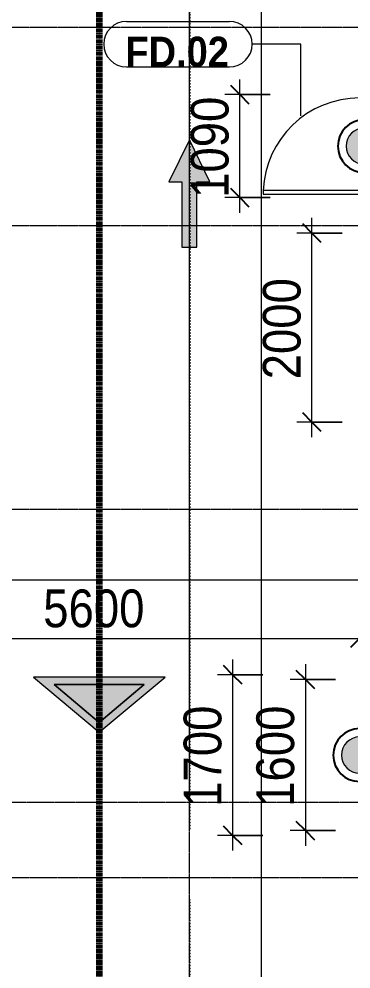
# Model space of a CAD drawing. Header units: millimetres. Extents: x 25998 to 252958, y -15958 to 83425.
# Drawn here: x 40849 to 44361, y 43574 to 53627 of the extents above; entities that cross this region are included whole.
import ezdxf

# ---------------------------------------------------------------- set-up
doc = ezdxf.new("R2010")
doc.units = ezdxf.units.MM
for name, pattern in [('1 NÉT CALL OUT', [6, 3, -3]), ('Dash 1_16_', [3.175, 1.5875, -1.5875]), ('Dash Dot 3_16_', [7.9375, 4.7625, -1.5875, 0, -1.5875]), ('Grid Line', [22.225, 12.7, -3.175, 3.175, -3.175])]:
    doc.linetypes.add(name, pattern=pattern)
for name, color, linetype, lineweight in [('A-ANNO-DIMS', 211, 'Continuous', 9), ('A-ANNO-DIMS-160', 211, 'Continuous', 9), ('A-ANNO-NOTE', 131, 'Continuous', 9), ('A-ANNO-NOTE-1', 131, 'Continuous', 25), ('A-DETL-1', 90, 'Dash 1_16_', 25), ('A-DETL-2', 90, '1 NÉT CALL OUT', 100), ('A-DETL-GENF-2', 1, 'Continuous', 9), ('A-DOOR-1', 1, 'Continuous', 9), ('A-DOOR-FRAM-1', 1, 'Continuous', 9), ('A-DOOR-IDEN', 31, 'Continuous', 9), ('G-ANNO-SYMB-1', 111, 'Dash Dot 3_16_', 18), ('S-GRID-1', 1, 'Grid Line', 9)]:
    doc.layers.add(name, color=color, linetype=linetype, lineweight=lineweight)
doc.styles.add('Arial_B', font='arialbd_0.ttf', dxfattribs={"width": 0.9, "height": 320})
doc.styles.add('UTM Avo', font='UTM Avo.ttf', dxfattribs={"width": 0.9, "height": 400})
doc.dimstyles.new('1_Dim_chi_tiet_2_5', dxfattribs={"dimscale": 304.8, "dimtxt": 399.720379, "dimasz": 0.629921, "dimexe": 0.524934, "dimexo": 0.0625, "dimgap": 0.052493, "dimtad": 1, "dimdec": 0, "dimrnd": 5, "dimzin": 0, "dimdsep": 46, "dimtxsty": 'UTM Avo', "dimblk1": 'OBLIQUE', "dimblk2": 'OBLIQUE', "dimsah": 1, "dimcen": 0.09, "dimdle": 0.524934, "dimazin": 0, "dimtfac": 1, "dimtdec": 4, "dimtix": 1, "dimtmove": 0, "dimatfit": 3, "dimfxl": 1.049869, "dimfxlon": 1, "dimtvp": 1, "dimtolj": 1, "dimtzin": 0, "dimarcsym": 2})

# ---------------------------------------------------------------- blocks, each defined once
blk = doc.blocks.new('FD_02 - FD_03 - FD_02-KY THUAT-1000x2200mm-2441165-TKCS_MB TẦNG HẦM')
at = {"layer": 'A-DETL-GENF-2'}
for p, q in [((510, -50), (470, -50)), ((470, -50), (470, -1070)), ((510, -1070), (510, -50)), ((470, -1070), (510, -1070))]:
    blk.add_line(p, q, dxfattribs=at)
blk.add_arc((510, -50), 1020, 180, 267.7525, dxfattribs=at)
at = {"layer": 'A-DOOR-FRAM-1'}
for p, q in [((-545, 50), (-500, 50)), ((-545, -50), (-545, 50)), ((-500, 50), (-500, -10)), ((500, 50), (545, 50)), ((500, -10), (500, 50)), ((545, 50), (545, -50)), ((-510, -50), (-545, -50)), ((-500, -10), (-510, -10)), ((-510, -10), (-510, -50)), ((510, -10), (500, -10)), ((510, -50), (510, -10)), ((545, -50), (510, -50))]:
    blk.add_line(p, q, dxfattribs=at)
blk = doc.blocks.new('MUI TEN - Moc lat gach-622134-TKCS_MB TẦNG HẦM')
at = {"layer": 'A-ANNO-NOTE'}
blk.add_hatch(color=256, dxfattribs=at).paths.add_polyline_path([(-0.511, 2.7), (-1.367, 2.7), (-0.011, 5.48), (1.345, 2.7), (0.489, 2.7), (0.489, -1.628), (-0.511, -1.628)])
for p, q in [((-0.011, 5.48), (-1.367, 2.7)), ((1.345, 2.7), (-0.011, 5.48)), ((-1.367, 2.7), (-0.511, 2.7)), ((-0.511, 2.7), (-0.511, -1.628)), ((-0.011, -1.298), (-0.011, 2.7)), ((0.489, -1.628), (0.489, 2.7)), ((0.489, 2.7), (1.345, 2.7)), ((-0.511, -1.628), (0.489, -1.628))]:
    blk.add_line(p, q, dxfattribs=at)
blk = doc.blocks.new('DIMBLOCK2-TKCS_MB TẦNG HẦM')
at = {"layer": 'A-ANNO-DIMS-160'}
for p, q in [((43186, 51577), (43186, 52987)), ((43506, 52827), (43026, 52827)), ((43186, 52827), (43506, 52827)), ((43506, 51737), (43026, 51737)), ((43186, 51737), (43506, 51737))]:
    blk.add_line(p, q, dxfattribs=at)
at = {"layer": 'A-ANNO-DIMS-160', "lineweight": 25}
for p, q in [((43186, 52827), (43090, 52923)), ((43186, 52827), (43282, 52731)), ((43186, 51737), (43090, 51833)), ((43186, 51737), (43282, 51641))]:
    blk.add_line(p, q, dxfattribs=at)
at = {"layer": 'A-ANNO-DIMS-160', "color": 0, "insert": (42666, 51734), "char_height": 400, "width": 1314.64, "attachment_point": 1, "rotation": 90, "line_spacing_factor": 1.110334, "style": 'UTM Avo'}
blk.add_mtext('1090', dxfattribs=at)
blk = doc.blocks.new('_Oblique')
at = {"color": 0, "linetype": 'ByBlock', "lineweight": -2}
blk.add_line((-0.5, -0.5), (0.5, 0.5), dxfattribs=at)
blk = doc.blocks.new('DIMBLOCK3-TKCS_MB TẦNG HẦM')
at = {"layer": 'A-ANNO-DIMS-160'}
for p, q in [((43109, 46848), (43109, 44828)), ((43429, 46688), (42949, 46688)), ((43109, 46688), (43429, 46688)), ((43429, 44988), (42949, 44988)), ((43109, 44988), (43429, 44988))]:
    blk.add_line(p, q, dxfattribs=at)
at = {"layer": 'A-ANNO-DIMS-160', "lineweight": 25}
for p, q in [((43109, 46688), (43013, 46784)), ((43109, 46688), (43205, 46592)), ((43109, 44988), (43013, 45084)), ((43109, 44988), (43205, 44892))]:
    blk.add_line(p, q, dxfattribs=at)
at = {"layer": 'A-ANNO-DIMS-160', "color": 0, "insert": (42590, 45290), "char_height": 400, "width": 1314.64, "attachment_point": 1, "rotation": 90, "line_spacing_factor": 1.110334, "style": 'UTM Avo'}
blk.add_mtext('1700', dxfattribs=at)
blk = doc.blocks.new('DIMBLOCK13-TKCS_MB TẦNG HẦM')
at = {"layer": 'A-ANNO-DIMS-160'}
for p, q in [((43879, 46798), (43879, 44878)), ((44199, 46638), (43719, 46638)), ((43879, 46638), (44199, 46638)), ((44199, 45038), (43719, 45038)), ((43879, 45038), (44199, 45038))]:
    blk.add_line(p, q, dxfattribs=at)
at = {"layer": 'A-ANNO-DIMS-160', "lineweight": 25}
for p, q in [((43879, 46638), (43783, 46734)), ((43879, 46638), (43975, 46542)), ((43879, 45038), (43783, 45134)), ((43879, 45038), (43975, 44942))]:
    blk.add_line(p, q, dxfattribs=at)
at = {"layer": 'A-ANNO-DIMS-160', "color": 0, "insert": (43360, 45290), "char_height": 400, "width": 1314.64, "attachment_point": 1, "rotation": 90, "line_spacing_factor": 1.110334, "style": 'UTM Avo'}
blk.add_mtext('1600', dxfattribs=at)
blk = doc.blocks.new('DIMBLOCK20-TKCS_MB TẦNG HẦM')
at = {"layer": 'A-ANNO-DIMS-160'}
for p, q in [((38853, 47391), (38853, 46911)), ((38853, 47071), (38853, 47391)), ((44453, 47391), (44453, 46911)), ((44453, 47071), (44453, 47391)), ((38693, 47071), (44613, 47071))]:
    blk.add_line(p, q, dxfattribs=at)
at = {"layer": 'A-ANNO-DIMS-160', "lineweight": 25}
for p, q in [((38853, 47071), (38949, 47167)), ((44453, 47071), (44549, 47167)), ((38853, 47071), (38757, 46975)), ((44453, 47071), (44357, 46975))]:
    blk.add_line(p, q, dxfattribs=at)
at = {"layer": 'A-ANNO-DIMS-160', "color": 0, "insert": (41105, 47590), "char_height": 400, "width": 1314.64, "attachment_point": 1, "line_spacing_factor": 1.110334, "style": 'UTM Avo'}
blk.add_mtext('5600', dxfattribs=at)
blk = doc.blocks.new('HDNDCT_GHI CHÚ CỬA CHỐNG CHÁY EI60 - HDNDCT_GHI CHÚ CỬA CHỐNG CHÁY EI60-1614697-TKCS_MB TẦNG HẦM')
at = {"layer": 'A-ANNO-NOTE'}
h = blk.add_hatch(color=256, dxfattribs=at)
edge = h.paths.add_edge_path()
edge.add_arc((0, 0), 1.2, 0, 180)
edge.add_arc((0, 0), 1.2, 180, 360)
for radius, start, end in [(1.75, 360, 180), (1.2, 360, 180), (1.2, 180, 360)]:
    blk.add_arc((0, 0), radius, start, end, dxfattribs=at)
at = {"layer": 'A-ANNO-NOTE-1'}
for start, end in [(360, 180), (180, 360)]:
    blk.add_arc((0, 0), 1.75, start, end, dxfattribs=at)
blk = doc.blocks.new('HDNDCT_MŨI TÊN THOÁT HIỂM - HDNDCT_MŨI TÊN THOÁT HIỂM-1614704-TKCS_MB TẦNG HẦM')
at = {"layer": 'A-ANNO-NOTE'}
h = blk.add_hatch(color=256, dxfattribs=at)
h.paths.add_polyline_path([(-3.153, 0), (0.5, 4.353), (0.5, -4.353)])
h.paths.add_polyline_path([(-2.5, 0), (0, -2.979), (0, 2.979)])
blk.add_hatch(color=256, dxfattribs=at).paths.add_polyline_path([(0, 2.979), (0, -2.979), (-2.5, 0)])
for p, q in [((0.5, 4.353), (-3.153, 0)), ((0.5, -4.353), (0.5, 4.353)), ((-2.5, 0), (0, 2.979)), ((0, 2.979), (-2.5, 0)), ((0, 2.979), (0, -2.979)), ((0, -2.979), (0, 2.979)), ((-3.153, 0), (0.5, -4.353)), ((0, -2.979), (-2.5, 0)), ((-2.5, 0), (0, -2.979))]:
    blk.add_line(p, q, dxfattribs=at)
blk = doc.blocks.new('STN_Door Tag - STN_Door Tag-1788670-TKCS_MB TẦNG HẦM')
at = {"layer": 'A-DOOR-IDEN'}
for p, q in [((-3.37, 1.495), (3.431, 1.495)), ((-3.37, -1.524), (3.431, -1.524))]:
    blk.add_line(p, q, dxfattribs=at)
for centre, start, end in [((-3.37, -0.015), 90, 270), ((3.431, -0.015), 270, 90)]:
    blk.add_arc(centre, 1.509, start, end, dxfattribs=at)
blk = doc.blocks.new('DIMBLOCK160-TKCS_MB TẦNG HẦM')
at = {"layer": 'A-ANNO-DIMS-160'}
for p, q in [((43947, 49202), (43947, 51522)), ((44267, 51362), (43787, 51362)), ((43947, 51362), (44267, 51362)), ((44267, 49362), (43787, 49362)), ((43947, 49362), (44267, 49362))]:
    blk.add_line(p, q, dxfattribs=at)
at = {"layer": 'A-ANNO-DIMS-160', "lineweight": 25}
for p, q in [((43947, 51362), (43851, 51458)), ((43947, 51362), (44043, 51266)), ((43947, 49362), (43851, 49458)), ((43947, 49362), (44043, 49266))]:
    blk.add_line(p, q, dxfattribs=at)
at = {"layer": 'A-ANNO-DIMS-160', "color": 0, "insert": (43428, 49814), "char_height": 400, "width": 1314.64, "attachment_point": 1, "rotation": 90, "line_spacing_factor": 1.110334, "style": 'UTM Avo'}
blk.add_mtext('2000', dxfattribs=at)

msp = doc.modelspace()

# ---------------------------------------------------------------- linework, layer by layer
at = {"layer": 'A-DETL-1'}
for p, q in [((42653.7, 54308.6), (42653.7, 45048.6)), ((42653.7, 44308.6), (42653.7, 40032.3))]:
    msp.add_line(p, q, dxfattribs=at)
at = {"layer": 'A-DETL-2'}
msp.add_line((41697.6, 54661.9), (41697.6, 38131.9), dxfattribs=at)
at = {"layer": 'A-DOOR-IDEN'}
for p, q in [((43830.9, 53362.3), (43315.9, 53362.3)), ((43830.9, 52601), (43830.9, 53362.3))]:
    msp.add_line(p, q, dxfattribs=at)
at = {"layer": 'G-ANNO-SYMB-1'}
for p, q in [((43411.3, 83043.8), (43411.3, 10257.4)), ((26379.4, 47691.5), (134566.1, 47691.5))]:
    msp.add_line(p, q, dxfattribs=at)
at = {"layer": 'S-GRID-1'}
for p, q in [((42652.6, 16318.9), (42652.6, 77184.9)), ((128880.9, 53536.9), (31838.8, 53536.9)), ((128880.9, 51436.9), (31838.8, 51436.9)), ((128880.9, 48436.9), (31838.8, 48436.9)), ((126848.9, 45336.9), (33870.8, 45336.9)), ((128880.9, 44536.9), (31838.8, 44536.9))]:
    msp.add_line(p, q, dxfattribs=at)

# ---------------------------------------------------------------- block references
at = {"layer": 'A-ANNO-NOTE', "xscale": 160, "yscale": 160, "zscale": 160}
for name, p in [('HDNDCT_GHI CHÚ CỬA CHỐNG CHÁY EI60 - HDNDCT_GHI CHÚ CỬA CHỐNG CHÁY EI60-1614697-TKCS_MB TẦNG HẦM', (44502.6, 52282)), ('MUI TEN - Moc lat gach-622134-TKCS_MB TẦNG HẦM', (42653.7, 51471.5)), ('HDNDCT_GHI CHÚ CỬA CHỐNG CHÁY EI60 - HDNDCT_GHI CHÚ CỬA CHỐNG CHÁY EI60-1614697-TKCS_MB TẦNG HẦM', (44452.6, 45837.7))]:
    msp.add_blockref(name, p, dxfattribs=at)
at = {"layer": 'A-ANNO-NOTE', "xscale": 160, "yscale": 160, "zscale": 160, "rotation": 89.99999999999972}
msp.add_blockref('HDNDCT_MŨI TÊN THOÁT HIỂM - HDNDCT_MŨI TÊN THOÁT HIỂM-1614704-TKCS_MB TẦNG HẦM', (41697.6, 46583.2), dxfattribs=at)
at = {"layer": 'A-DOOR-1', "rotation": 270}
msp.add_blockref('FD_02 - FD_03 - FD_02-KY THUAT-1000x2200mm-2441165-TKCS_MB TẦNG HẦM', (44502.6, 52282), dxfattribs=at)
at = {"layer": 'A-DOOR-IDEN', "xscale": 159.9999999999999, "yscale": 159.9999999999999, "zscale": 159.9999999999999}
msp.add_blockref('STN_Door Tag - STN_Door Tag-1788670-TKCS_MB TẦNG HẦM', (42525.4, 53363), dxfattribs=at)

# ---------------------------------------------------------------- texts
at = {"layer": 'A-DOOR-IDEN', "insert": (42522.2, 53277.6), "char_height": 320, "width": 1124.64, "attachment_point": 5, "line_spacing_factor": 0.936439, "style": 'Arial_B'}
msp.add_mtext('\\pt7.2,14.4,21.6,28.8,36,43.2,50.4,57.6,64.8,72,79.2,86.4,93.6,100.8,108,115.2,122.4,129.6,136.8,144,151.2,158.4,165.6,172.8,180,187.2,194.4,201.6,208.8,216,223.2,230.4;FD.02', dxfattribs=at)

# ---------------------------------------------------------------- dimensions: what is measured, and where the dimension line sits
at = {"layer": 'A-ANNO-DIMS'}
for base, p1, p2, override, picture, middle in [((43185.9, 52827), (43505.9, 51737), (43505.9, 52827), {"dimpost": '<>', "dimfxl": 1090}, 'DIMBLOCK2-TKCS_MB TẦNG HẦM', (42962.9, 52282)), ((43947.4, 51361.9), (44267.4, 49361.9), (44267.4, 51361.9), {"dimpost": '<>', "dimfxl": 2000}, 'DIMBLOCK160-TKCS_MB TẦNG HẦM', (43724.4, 50361.9)), ((43109.4, 44987.7), (43429.4, 46687.7), (43429.4, 44987.7), {"dimpost": '<>', "dimfxl": 1700}, 'DIMBLOCK3-TKCS_MB TẦNG HẦM', (42886.4, 45837.7)), ((43879.3, 45037.7), (44199.3, 46637.7), (44199.3, 45037.7), {"dimpost": '<>', "dimfxl": 1600}, 'DIMBLOCK13-TKCS_MB TẦNG HẦM', (43656.3, 45837.7))]:
    dim = msp.add_linear_dim(base=base, p1=p1, p2=p2, angle=90, dimstyle='1_Dim_chi_tiet_2_5', override=override, dxfattribs=at)
    dim.commit()
    dim.dimension.update_dxf_attribs({"geometry": picture, "text_midpoint": middle})
dim = msp.add_linear_dim(base=(44452.6, 47070.8), p1=(38852.6, 47390.8), p2=(44452.6, 47390.8), dimstyle='1_Dim_chi_tiet_2_5', override={"dimpost": '<>', "dimfxl": 5600}, dxfattribs=at)
dim.commit()
dim.dimension.update_dxf_attribs({"geometry": 'DIMBLOCK20-TKCS_MB TẦNG HẦM', "text_midpoint": (41652.6, 47293.7)})

doc.saveas('drawing.dxf')
